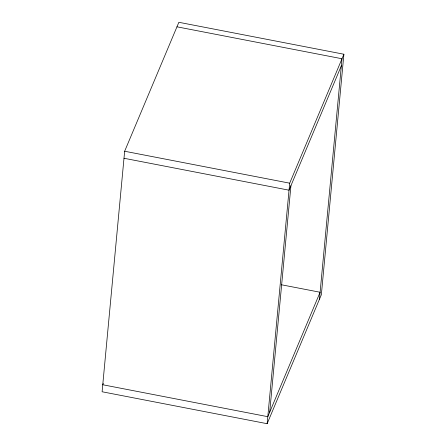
<?xml version="1.0" encoding="UTF-8"?>
<svg xmlns="http://www.w3.org/2000/svg" width="446" height="446" viewBox="0 0 446 446"><rect width="100%" height="100%" fill="white"/><g stroke="black" fill="none" stroke-linecap="round" stroke-linejoin="round"><path stroke-width="0.67" d="M124.651 151.244L102.101 391.766L267.143 423.7L321.349 294.756L343.899 54.234L178.857 22.3L124.651 151.244L289.694 183.178L343.899 54.234M267.143 423.7L289.694 183.178M269.696 412.171L290.937 185.681M319.447 299.266L342.004 58.749L176.962 26.816M103.299 383.465L102.758 384.753L267.801 416.687L320.105 292.253L281.236 284.732M341.346 65.763L289.036 190.197L123.994 158.263"/></g></svg>
